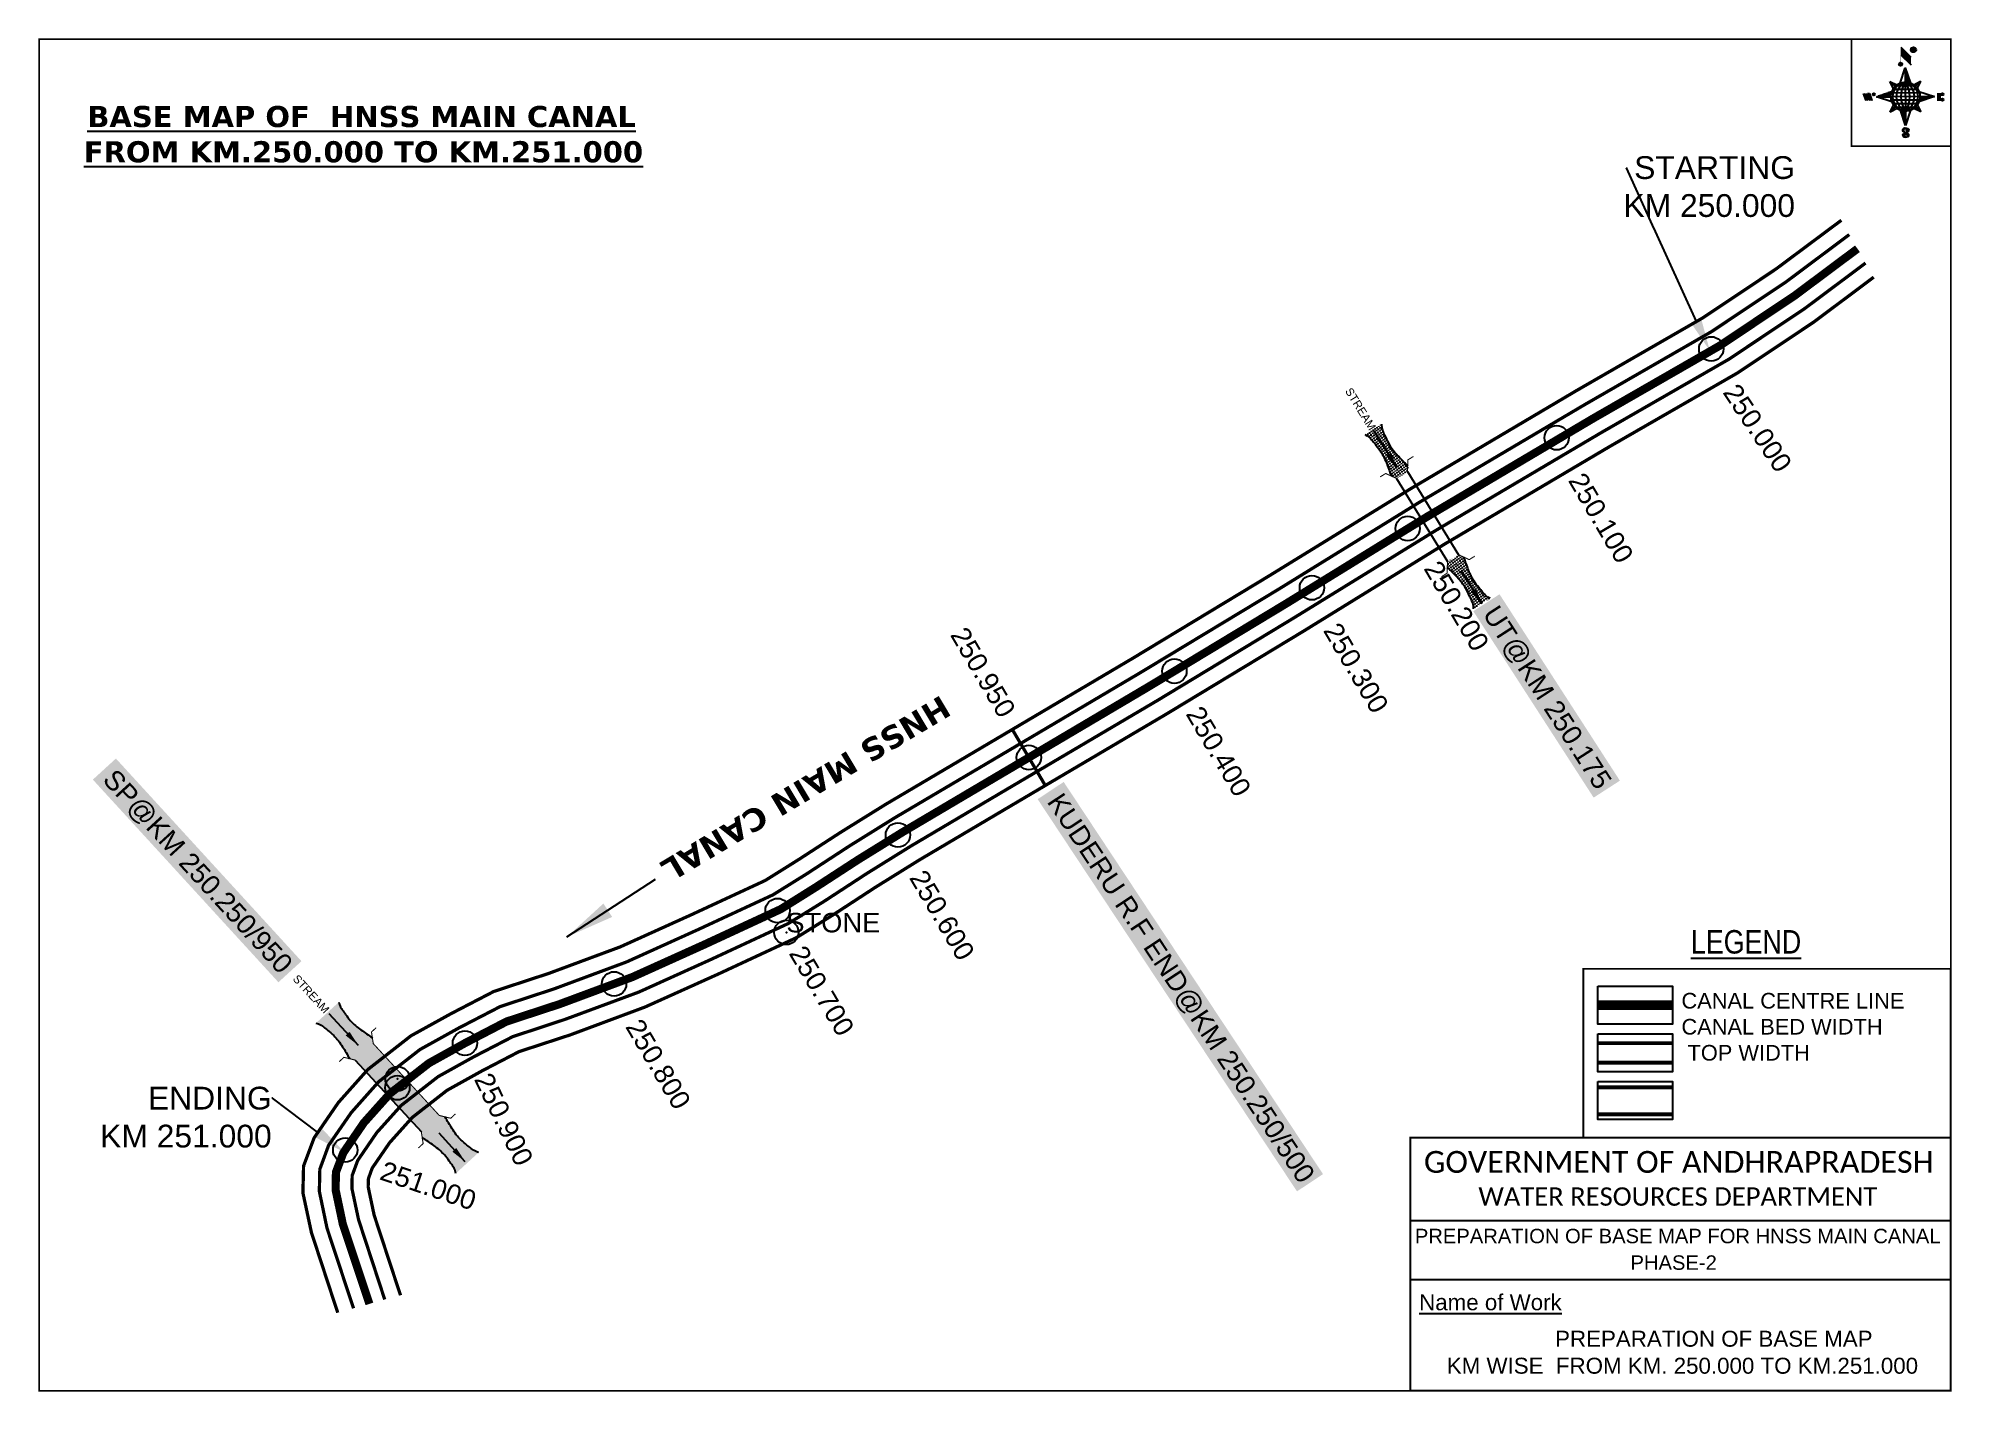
# Model space of a CAD drawing. Header units: inches. Extents: x 757606 to 758782, y 1615301 to 1616133.
import ezdxf
from ezdxf import colors
from ezdxf.entities.mleader import LeaderData, LeaderLine
from ezdxf.enums import TextEntityAlignment as Align
from ezdxf.math import Vec2, Vec3

# ---------------------------------------------------------------- set-up
doc = ezdxf.new("R2010")
doc.units = ezdxf.units.IN
doc.header["$LTSCALE"] = 15
doc.header["$MEASUREMENT"] = 0
doc.header["$PDMODE"] = 32
doc.header["$PDSIZE"] = 15
doc.linetypes.add('HIDDEN2', pattern=[0.1875, 0.125, -0.0625])
for name, color, linetype in [('AQUADUCT', 1, 'Continuous'), ('bord', 1, 'Continuous'), ('CANAL1', 7, 'Continuous'), ('CSMark', 72, 'Continuous'), ('DCBMS', 232, 'Continuous'), ('PAGE', 7, 'Continuous'), ('STRUCTURE', 5, 'Continuous'), ('TEXT', 6, 'Continuous')]:
    doc.layers.add(name, color=color, linetype=linetype)
doc.styles.add('ARIALN', font='ARIALN.TTF')
doc.styles.get("Standard").update_dxf_attribs({"font": 'arial.ttf'})
doc.dimstyles.get("Standard").update_dxf_attribs({"dimtxt": 20, "dimasz": 0.18, "dimexe": 0.18, "dimexo": 0.0625, "dimgap": 0.09, "dimtad": 0, "dimtih": 1, "dimtoh": 1, "dimdec": 4, "dimzin": 0, "dimdsep": 46, "dimtxsty": 'Standard', "dimcen": 0.09, "dimadec": 0, "dimazin": 0, "dimtfac": 1, "dimtdec": 4, "dimtofl": 0, "dimtmove": 0, "dimatfit": 3, "dimfxl": 1, "dimtolj": 1, "dimtzin": 0, "dimarcsym": 0})
pattern_1 = [(267.297113149, (-8720374.938, 50637915.138), (10.5367255337, -0.497431438), [])]
pattern_2 = [(357.297113149, (-8720374.938, 50637915.138), (0.497431438, 10.5367255337), [])]

# ---------------------------------------------------------------- blocks, each defined once
blk = doc.blocks.new('*X26')
at = {"color": 0, "linetype": 'Continuous'}
for p, q in [((6321.6, 240.5), (6322.3, 241.2)), ((6321.6, 240.3), (6322.3, 241)), ((6321.6, 240.1), (6322.3, 240.8)), ((6321.6, 239.9), (6322.4, 240.7)), ((6321.6, 239.8), (6322.4, 240.6)), ((6321.6, 239.6), (6322.5, 240.5)), ((6321.6, 239.4), (6322.5, 240.3)), ((6321.6, 239.2), (6322.6, 240.2)), ((6321.7, 239.1), (6322.6, 240.1)), ((6321.8, 240.8), (6322.4, 241.4)), ((6321.8, 239), (6322.7, 240)), ((6321.8, 239), (6322.8, 239.9)), ((6321.9, 238.9), (6322.9, 239.8)), ((6322, 238.8), (6323, 239.7)), ((6322.1, 241.3), (6322.4, 241.6)), ((6322.1, 238.7), (6323.1, 239.6)), ((6322.2, 238.6), (6323.1, 239.6)), ((6322.3, 238.5), (6323.2, 239.5)), ((6322.4, 238.5), (6323.3, 239.4)), ((6322.5, 238.4), (6323.4, 239.3)), ((6322.7, 238.4), (6323.6, 239.3)), ((6322.8, 238.3), (6323.7, 239.2)), ((6322.9, 238.3), (6323.8, 239.1)), ((6323.1, 238.2), (6323.9, 239.1)), ((6323.2, 238.2), (6324, 239)), ((6323.3, 238.2), (6324.2, 239)), ((6323.5, 238.1), (6324.3, 238.9)), ((6323.7, 238.1), (6324.4, 238.9)), ((6323.8, 238.1), (6324.6, 238.8)), ((6324.1, 238.2), (6324.7, 238.8)), ((6324.3, 238.3), (6324.9, 238.8)), ((6324.6, 238.3), (6325.1, 238.8)), ((6324.8, 238.4), (6325.2, 238.8)), ((6325.1, 238.5), (6325.4, 238.8)), ((6325.4, 238.6), (6325.6, 238.8))]:
    blk.add_line(p, q, dxfattribs=at)
blk = doc.blocks.new('*X25')
at = {"color": 0, "linetype": 'Continuous'}
for p, q in [((6324.4, 240.3), (6324.5, 240.4)), ((6324.6, 240.3), (6324.8, 240.5)), ((6324.7, 240.2), (6325, 240.5)), ((6324.8, 240.2), (6325.2, 240.6)), ((6325, 240.1), (6325.5, 240.6)), ((6325.1, 240.1), (6325.6, 240.6)), ((6325.2, 240), (6325.8, 240.6)), ((6325.3, 240), (6326, 240.6)), ((6325.4, 239.9), (6326.1, 240.6)), ((6325.5, 239.8), (6326.2, 240.5)), ((6325.6, 239.8), (6326.3, 240.5)), ((6325.7, 239.7), (6326.5, 240.4)), ((6325.9, 239.6), (6326.6, 240.3)), ((6326, 239.5), (6326.7, 240.3)), ((6326, 239.4), (6326.8, 240.2)), ((6326.1, 239.3), (6327, 240.2)), ((6326.2, 239.3), (6327.1, 240.1)), ((6326.3, 239.2), (6327.1, 240)), ((6326.4, 239.1), (6327.2, 239.9)), ((6326.5, 239), (6327.3, 239.8)), ((6326.5, 238.9), (6327.4, 239.7)), ((6326.6, 238.8), (6327.5, 239.6)), ((6326.7, 238.7), (6327.5, 239.5)), ((6326.8, 238.6), (6327.6, 239.4)), ((6326.8, 238.5), (6327.7, 239.3)), ((6326.8, 236.5), (6327.4, 237)), ((6326.9, 238.3), (6327.8, 239.2)), ((6326.9, 238.2), (6327.9, 239.1)), ((6326.9, 236.8), (6327.6, 237.4)), ((6327, 238.1), (6327.8, 239)), ((6327, 237.9), (6327.8, 238.8)), ((6327, 237.8), (6327.8, 238.6)), ((6327, 237.6), (6327.8, 238.4)), ((6327, 237.4), (6327.8, 238.2)), ((6327, 237.3), (6327.8, 238)), ((6327, 237.1), (6327.8, 237.9))]:
    blk.add_line(p, q, dxfattribs=at)
blk = doc.blocks.new('H')
at = {"layer": 'bord', "extrusion": (0.000427885, 0.004792, 0.999988)}
h = blk.add_hatch(dxfattribs=at)
h.set_pattern_fill('LINE', color=8, scale=84.387686, angle=-2.7029, style=0)
h.set_pattern_definition(pattern_2)
h.paths.add_polyline_path([(-492, 786, -0.090992), (-448, 775), (-486, 912)])
h = blk.add_hatch(dxfattribs=at)
h.set_pattern_fill('LINE', color=8, scale=84.387686, angle=-92.7029, style=0)
h.set_pattern_definition(pattern_1)
h.paths.add_polyline_path([(-625, 665, -0.090992), (-615, 710), (-751, 671)])
h = blk.add_hatch(dxfattribs=at)
h.set_pattern_fill('LINE', color=8, scale=84.387686, angle=-2.7029, style=0)
h.set_pattern_definition(pattern_2)
h.paths.add_polyline_path([(-504, 533, -0.090992), (-549, 543), (-510, 406)])
h = blk.add_hatch(dxfattribs=at)
h.set_pattern_fill('LINE', color=8, scale=84.387686, angle=-92.7029, style=0)
h.set_pattern_definition(pattern_1)
h.paths.add_polyline_path([(-246, 647), (-372, 653, -0.090992), (-382, 609)])
for p, q in [((-519, 1020, -1217), (-435, 927, -1216)), ((-516, 1087, -1217), (-432, 994, -1217)), ((-538, 774, -1216), (-487, 906, -1216)), ((-487, 906, -1216), (-493, 780, -1216)), ((-487, 906, -1216), (-448, 769, -1216)), ((-865, 701, -1215), (-847, 638, -1215)), ((-847, 700, -1215), (-829, 637, -1215)), ((-829, 699, -1215), (-811, 636, -1215)), ((-829, 699, -1215), (-811, 698, -1215)), ((-811, 698, -1215), (-794, 635, -1215)), ((-752, 665, -1215), (-615, 704, -1215)), ((-627, 794, -1216), (-567, 760, -1216)), ((-627, 794, -1216), (-584, 747, -1215)), ((-599, 731, -1215), (-627, 794, -1216)), ((-421, 753, -1216), (-359, 781, -1216)), ((-359, 781, -1216), (-405, 739, -1216)), ((-359, 781, -1216), (-392, 721, -1215)), ((-379, 693, -1215), (-246, 641, -1215)), ((-213, 669, -1215), (-217, 601, -1215)), ((-752, 665, -1215), (-625, 659, -1215)), ((-619, 614, -1215), (-752, 665, -1215)), ((-639, 526, -1214), (-606, 585, -1215)), ((-639, 526, -1214), (-593, 568, -1215)), ((-577, 553, -1215), (-639, 526, -1214)), ((-511, 400, -1214), (-549, 537, -1214)), ((-460, 533, -1215), (-511, 400, -1214)), ((-505, 527, -1214), (-511, 400, -1214)), ((-371, 513, -1214), (-431, 546, -1215)), ((-371, 513, -1214), (-414, 560, -1215)), ((-399, 576, -1215), (-371, 513, -1214)), ((-246, 641, -1215), (-383, 603, -1215)), ((-373, 647, -1215), (-246, 641, -1215)), ((-197, 600, -1215), (-194, 668, -1215))]:
    blk.add_line(p, q, dxfattribs=at)
at = {"layer": 'bord', "color": 8, "linetype": 'ByBlock', "extrusion": (0.000427885, 0.004792, 0.999988)}
for p, q in [((-375, 679, -1215), (-620, 691, -1215)), ((-386, 711, -1215), (-605, 722, -1215)), ((-411, 744, -1216), (-578, 752, -1216)), ((-493, 780, -1216), (-505, 527, -1214)), ((-373, 647, -1215), (-625, 659, -1215)), ((-378, 616, -1215), (-623, 628, -1215)), ((-392, 585, -1215), (-611, 595, -1215)), ((-420, 555, -1215), (-587, 562, -1215))]:
    blk.add_line(p, q, dxfattribs=at)
at = {"layer": 'bord', "extrusion": (0.000427885, 0.004792, 0.999988), "elevation": -1212}
for points, const_width in [([(-522, 960), (-516, 1093)], 1.61), ([(-434, 933), (-428, 1066)], 1.61), ([(-870, 707), (-846, 706)], 0.642), ([(-829, 643), (-821, 678)], 0.642), ([(-793, 641), (-782, 694)], 0.642), ([(-223, 676), (-174, 673)], 0.706), ([(-829, 643), (-855, 644)], 0.642), ([(-811, 642), (-784, 641)], 0.642), ([(-177, 605), (-226, 607)], 0.706), ([(-195, 645), (-185, 644)], 0.706)]:
    blk.add_lwpolyline(points, dxfattribs=dict(at, const_width=const_width))
for points, const_width in [([(-414, 1073, 1), (-398, 1058, 1)], 22.3), ([(-530, 950, 1), (-520, 939, 1)], 14.8), ([(-776, 697, 1), (-769, 690, 1)], 8.9), ([(-180, 618, 1), (-173, 611, 1)], 9.79), ([(-178, 667, 1), (-171, 660, 1)], 9.79), ([(-490, 362, 1), (-498, 369, 1)], 11.1), ([(-525, 322, 1), (-533, 329, 1)], 11.1)]:
    blk.add_lwpolyline(points, format="xyb", close=True, dxfattribs=dict(at, const_width=const_width))
for points in [[(-537, 317), (-531, 310), (-520, 307), (-505, 307), (-494, 310), (-486, 318), (-487, 326), (-491, 333), (-494, 336), (-503, 341), (-522, 347), (-530, 352), (-534, 355), (-537, 363), (-537, 373), (-530, 381), (-520, 384), (-504, 384), (-493, 380), (-487, 373)], [(-522, 348), (-526, 354), (-528, 361), (-528, 371), (-526, 375), (-521, 381), (-515, 384)], [(-505, 307), (-499, 312), (-497, 319), (-497, 327), (-501, 335), (-509, 343)]]:
    blk.add_lwpolyline(points, dxfattribs=at)
at = {"layer": 'bord', "extrusion": (0.000427885, 0.004792, 0.999988)}
for centre, radius in [((-406, 1065, -1212), 22.3), ((-525, 944, -1212), 14.8), ((-773, 694, -1212), 8.9), ((-498, 659, -1212), 127), ((-177, 615, -1212), 9.79), ((-174, 663, -1212), 9.79), ((-494, 365, -1212), 11.1), ((-529, 325, -1212), 11.1)]:
    blk.add_circle(centre, radius, dxfattribs=at)
at = {"layer": 'bord', "color": 8, "linetype": 'ByBlock', "extrusion": (0.000427885, 0.004792, 0.999988)}
for centre, radius, start, end in [((-482, 658, -1212), 128, 94.9254, 259.6691), ((-437, 656, -1212), 141, 113.2864, 241.308), ((-316, 651, -1212), 222, 142.5892, 212.0053), ((-560, 662, -1212), 141, 293.2864, 61.308), ((-681, 668, -1212), 222, 322.5892, 32.0053), ((-515, 660, -1212), 128, 274.9254, 79.6691)]:
    blk.add_arc(centre, radius, start, end, dxfattribs=at)
at = {"layer": 'bord', "extrusion": (0.000427885, 0.004792, 0.999988)}
for points in [[(-516, 1093, -1212), (-431, 1000, -1212), (-519, 1026, -1212), (-434, 933, -1212)], [(-864, 707, -1212), (-846, 706, -1212), (-846, 644, -1212), (-829, 643, -1212)], [(-829, 705, -1212), (-811, 704, -1212), (-811, 642, -1212), (-793, 641, -1212)], [(-193, 674, -1212), (-197, 606, -1212), (-213, 675, -1212), (-216, 607, -1212)]]:
    blk.add_solid(points, dxfattribs=at)
at = {"layer": 'bord', "extrusion": (0.000427885, 0.004792, 0.999988), "xscale": 7.977342409717546, "yscale": 7.977342408231451, "zscale": 7.977342408476333, "rotation": 138.0840426661453}
for name, p in [('*X25', (38301, -31929, -1212)), ('*X26', (38314, -31951, -1212))]:
    blk.add_blockref(name, p, dxfattribs=at)
blk = doc.blocks.new('SP')
at = {"layer": 'STRUCTURE'}
h = blk.add_hatch(dxfattribs=at)
h.set_pattern_fill('DASH', color=256, scale=8, style=0)
edge = h.paths.add_edge_path()
edge.add_spline(control_points=[(769825.7, 1706742.1), (769825.3, 1706741.8), (769823.8, 1706740.8), (769820.9, 1706740.3), (769817, 1706739.7), (769811.4, 1706738.9), (769804, 1706739.7), (769798.4, 1706741), (769795.6, 1706741.6)], knot_values=[0, 0, 0, 0, 1.613557, 5.24513, 8.624976, 13.470124, 22.190216, 30.746377, 30.746377, 30.746377, 30.746377], degree=3, periodic=0)
edge.add_line((769795.6, 1706741.6), (769792.6, 1706739.6))
edge.add_line((769792.6, 1706739.6), (769732.6, 1706739.6))
edge.add_line((769732.6, 1706739.6), (769729.6, 1706741.6))
edge.add_spline(control_points=[(769729.6, 1706741.6), (769726.9, 1706740.9), (769721.3, 1706739.5), (769713.9, 1706738.5), (769708.3, 1706739.1), (769704.4, 1706739.6), (769701.5, 1706740), (769700, 1706741), (769699.5, 1706741.3)], knot_values=[0, 0, 0, 0, 8.556161, 17.276253, 22.121402, 25.501247, 29.13282, 30.746377, 30.746377, 30.746377, 30.746377], degree=3, periodic=0)
edge.add_line((769699.5, 1706741.3), (769699.5, 1706722.1))
edge.add_spline(control_points=[(769699.5, 1706722.1), (769700, 1706722.4), (769701.4, 1706723.4), (769704.3, 1706724), (769708.2, 1706724.5), (769713.8, 1706725.3), (769721.2, 1706724.5), (769726.8, 1706723.3), (769729.6, 1706722.6)], knot_values=[0, 0, 0, 0, 1.613557, 5.24513, 8.624976, 13.470124, 22.190216, 30.746377, 30.746377, 30.746377, 30.746377], degree=3, periodic=0)
edge.add_line((769729.6, 1706722.6), (769732.6, 1706724.6))
edge.add_line((769732.6, 1706724.6), (769792.6, 1706724.6))
edge.add_line((769792.6, 1706724.6), (769795.6, 1706722.6))
edge.add_spline(control_points=[(769795.6, 1706722.6), (769798.4, 1706723.3), (769803.9, 1706724.8), (769811.3, 1706725.8), (769817, 1706725.1), (769820.9, 1706724.7), (769823.8, 1706724.2), (769825.2, 1706723.3), (769825.7, 1706723)], knot_values=[0, 0, 0, 0, 8.556161, 17.276253, 22.121402, 25.501247, 29.13282, 30.746377, 30.746377, 30.746377, 30.746377], degree=3, periodic=0)
edge.add_line((769825.7, 1706723), (769825.7, 1706742.1))
h.paths.add_polyline_path([(769764.2, 1706732.1, -1), (769761.1, 1706732.1, -1)], flags=0)
h.paths.add_polyline_path([(769761.1, 1706732.1, 1), (769764.2, 1706732.1, 1)], flags=16)
at = {"layer": 'STRUCTURE', "const_width": 0.628}
for points in [[(769726.6, 1706747.6), (769726.6, 1706743.6), (769732.6, 1706739.6), (769792.6, 1706739.6), (769798.6, 1706743.6), (769798.6, 1706747.6)], [(769726.6, 1706716.6), (769726.6, 1706720.6), (769732.6, 1706724.6), (769792.6, 1706724.6), (769798.6, 1706720.6), (769798.6, 1706716.6)]]:
    blk.add_lwpolyline(points, dxfattribs=at)
at = {"layer": 'STRUCTURE', "color": 3}
blk.add_lwpolyline([(769732.6, 1706724.6), (769792.6, 1706724.6)], dxfattribs=at)
blk.add_lwpolyline([(769732.6, 1706724.6), (769792.6, 1706724.6)], dxfattribs=at)
at = {"layer": 'STRUCTURE', "color": 0}
blk.add_circle((769762.6, 1706732.1), 1.55, dxfattribs=at)
at = {"layer": 'STRUCTURE'}
for points in [[(769699.5, 1706741.3), (769700.9, 1706740.5), (769704.4, 1706739.6), (769707.8, 1706739.2), (769712.6, 1706738.8), (769721.3, 1706739.7), (769729.6, 1706741.6)], [(769825.7, 1706742.1), (769824.3, 1706741.3), (769820.8, 1706740.3), (769817.5, 1706739.8), (769812.7, 1706739.2), (769804, 1706739.9), (769795.6, 1706741.6)], [(769699.5, 1706722.1), (769700.9, 1706723), (769704.4, 1706724), (769707.7, 1706724.5), (769712.5, 1706725), (769721.2, 1706724.4), (769729.6, 1706722.6)], [(769825.7, 1706723), (769824.3, 1706723.8), (769820.8, 1706724.7), (769817.4, 1706725.1), (769812.6, 1706725.5), (769803.9, 1706724.6), (769795.6, 1706722.6)]]:
    blk.add_spline(points, degree=3, dxfattribs=at)
at = {"layer": 'STRUCTURE', "color": 0}
blk.add_text('STREAM', height=5, dxfattribs=at).set_placement((769684.3, 1706732.1), align=Align.MIDDLE_CENTER)
for points in [[(769727.4, 1706732.1), (769700.8, 1706732.1)], [(769824.4, 1706732.1), (769800.5, 1706732.1)]]:
    blk.add_leader(points, dimstyle='Standard', override={"dimasz": 10, "dimgap": 0.09, "dimtad": 0}, dxfattribs=at)
blk = doc.blocks.new('UT')
at = {"layer": 'STRUCTURE'}
h = blk.add_hatch(dxfattribs=at)
h.set_pattern_fill('DASH', color=150, scale=8, angle=-39.6278, style=0)
h.set_pattern_definition([(320.372247933, (-4370.464, -6260.8811), (1.40800153113, 0.132407282), [1, -1])])
h.paths.add_polyline_path([(765163, 1700681.9), (765165.6, 1700680.6), (765167.2, 1700680.3), (765169.1, 1700680), (765172.4, 1700679.6), (765176.4, 1700679.3), (765179.5, 1700679.5), (765183.1, 1700679.9), (765187.7, 1700680.9), (765188.9, 1700681.2), (765193.1, 1700682.2), (765196.1, 1700680.2), (765196.1, 1700672.2), (765193.1, 1700670.2), (765190.5, 1700670.8), (765188.1, 1700671.3), (765185.5, 1700671.8), (765183.6, 1700672.1), (765181, 1700672.5), (765180.3, 1700672.5), (765178.5, 1700672.6), (765176.7, 1700672.6), (765174.6, 1700672.5), (765172.5, 1700672.3), (765170.4, 1700672), (765168.5, 1700671.7), (765166.1, 1700671.2), (765165, 1700670.8), (765163, 1700669.7)])
h.paths.add_polyline_path([(765259.1, 1700682.2), (765256.1, 1700680.2), (765256.1, 1700672.2), (765259.1, 1700670.2), (765261.9, 1700671), (765264.4, 1700671.6), (765266.4, 1700672), (765269.1, 1700672.5), (765272.7, 1700673), (765276.1, 1700673.1), (765278.6, 1700672.9), (765281.2, 1700672.7), (765283.9, 1700672.3), (765286.4, 1700671.9), (765288, 1700671.3), (765289.2, 1700670.6), (765289.1, 1700682.7), (765287.6, 1700681.8), (765285.7, 1700681.2), (765283, 1700680.7), (765281.2, 1700680.4), (765276.7, 1700679.9), (765272.7, 1700679.9), (765268.7, 1700680.3), (765264.8, 1700681), (765261.2, 1700681.7)])
at = {"layer": 'STRUCTURE', "color": 150, "const_width": 0.628}
for points in [[(765190.1, 1700688.2), (765190.1, 1700684.2), (765196.1, 1700680.2), (765256.1, 1700680.2), (765262.1, 1700684.2), (765262.1, 1700688.2)], [(765190.1, 1700664.2), (765190.1, 1700668.2), (765196.1, 1700672.2), (765256.1, 1700672.2), (765262.1, 1700668.2), (765262.1, 1700664.2)]]:
    blk.add_lwpolyline(points, dxfattribs=at)
at = {"layer": 'STRUCTURE', "color": 150}
for points in [[(765196.1, 1700680.2), (765256.1, 1700680.2)], [(765196.1, 1700672.2), (765256.1, 1700672.2)], [(765196.1, 1700672.2), (765256.1, 1700672.2)]]:
    blk.add_lwpolyline(points, dxfattribs=at)
at = {"layer": 'STRUCTURE', "color": 0}
blk.add_circle((765226.1, 1700676.2), 1.89, dxfattribs=at)
at = {"layer": 'STRUCTURE', "color": 150}
for points in [[(765163, 1700681.9), (765164.4, 1700681.1), (765167.9, 1700680.2), (765171.2, 1700679.8), (765176.1, 1700679.4), (765184.7, 1700680.3), (765193.1, 1700682.2)], [(765289.1, 1700682.7), (765287.8, 1700681.9), (765284.3, 1700680.9), (765280.9, 1700680.4), (765276.1, 1700679.8), (765267.4, 1700680.5), (765259.1, 1700682.2)], [(765163, 1700669.7), (765164.3, 1700670.6), (765167.8, 1700671.6), (765171.2, 1700672.1), (765176, 1700672.6), (765184.7, 1700672), (765193.1, 1700670.2)], [(765289.2, 1700670.6), (765287.8, 1700671.4), (765284.2, 1700672.3), (765280.9, 1700672.7), (765276.1, 1700673.1), (765267.4, 1700672.2), (765259.1, 1700670.2)]]:
    blk.add_spline(points, degree=3, dxfattribs=at)
at = {"layer": 'STRUCTURE', "color": 0}
blk.add_text('STREAM', height=5, dxfattribs=at).set_placement((765148.2, 1700675.8), align=Align.MIDDLE_CENTER)
for points in [[(765190.9, 1700676), (765164.2, 1700675.8)], [(765289.3, 1700676.7), (765265.4, 1700676.4)]]:
    blk.add_leader(points, dimstyle='Standard', override={"dimasz": 10, "dimgap": 0.09, "dimtad": 0}, dxfattribs=at)

msp = doc.modelspace()

# ---------------------------------------------------------------- linework, layer by layer
at = {"layer": 'CANAL1', "color": 200, "const_width": 2}
for points in [[(758714.6, 1616020.8), (758674.5, 1615990.9), (758629.6, 1615960.9), (758551.8, 1615916.1), (758449.9, 1615855.8), (758363, 1615802.3), (758279.1, 1615751.6), (758185.4, 1615696.2), (758127.2, 1615661.8), (758099.2, 1615644.4), (758073.3, 1615627.6), (758053, 1615614.9), (758007.7, 1615593.9), (757963.9, 1615574.1), (757920, 1615557.8), (757886.2, 1615546.7), (757859.8, 1615533), (757835.2, 1615519.4), (757808.6, 1615498.6), (757790.6, 1615478.4), (757775.7, 1615456.7), (757769.2, 1615439.4), (757768.8, 1615422.9), (757774, 1615398.6), (757790.2, 1615349.2)], [(758734.5, 1615985.8), (758697.6, 1615958.2), (758650.7, 1615926.9), (758572, 1615881.6), (758470.5, 1615821.6), (758383.8, 1615768.1), (758299.6, 1615717.2), (758205.7, 1615661.8), (758147.9, 1615627.6), (758120.7, 1615610.7), (758094.8, 1615593.8), (758072.1, 1615579.7), (758024.4, 1615557.5), (757979.1, 1615537.1), (757933.2, 1615520), (757901.7, 1615509.7), (757878.8, 1615497.8), (757857.4, 1615485.9), (757836, 1615469.2), (757822.1, 1615453.7), (757811.4, 1615438.1), (757809.1, 1615431.7), (757808.9, 1615426.6), (757812.6, 1615409.1), (757828.8, 1615359.9)]]:
    msp.add_lwpolyline(points, dxfattribs=at)
at = {"layer": 'CANAL1', "color": 5, "const_width": 2}
for points in [[(758719.5, 1616012), (758680.3, 1615982.7), (758634.9, 1615952.4), (758556.9, 1615907.5), (758455, 1615847.3), (758368.2, 1615793.7), (758284.2, 1615743), (758190.5, 1615687.6), (758132.4, 1615653.3), (758104.6, 1615636), (758078.7, 1615619.1), (758057.8, 1615606.1), (758011.9, 1615584.8), (757967.7, 1615564.8), (757923.3, 1615548.3), (757890.1, 1615537.4), (757864.6, 1615524.2), (757840.8, 1615511), (757815.4, 1615491.2), (757798.5, 1615472.2), (757784.6, 1615452.1), (757779.2, 1615437.4), (757778.9, 1615423.8), (757783.6, 1615401.2), (757799.9, 1615351.9)], [(758729.5, 1615994.5), (758691.9, 1615966.4), (758645.5, 1615935.4), (758566.9, 1615890.2), (758465.4, 1615830.2), (758378.6, 1615776.7), (758294.5, 1615725.8), (758200.6, 1615670.4), (758142.8, 1615636.2), (758115.3, 1615619.1), (758089.4, 1615602.2), (758067.3, 1615588.5), (758020.2, 1615566.6), (757975.3, 1615546.3), (757929.9, 1615529.5), (757897.8, 1615518.9), (757874, 1615506.6), (757851.9, 1615494.3), (757829.2, 1615476.6), (757814.2, 1615459.9), (757802.5, 1615442.8), (757799.1, 1615433.6), (757798.9, 1615425.7), (757803, 1615406.4), (757819.1, 1615357.3)]]:
    msp.add_lwpolyline(points, dxfattribs=at)
at = {"layer": 'CANAL1', "color": 1, "linetype": 'HIDDEN2', "ltscale": 8, "const_width": 5}
msp.add_lwpolyline([(758724.5, 1616003.3), (758686.1, 1615974.6), (758640.2, 1615943.9), (758561.9, 1615898.9), (758460.2, 1615838.7), (758438.9, 1615825.6), (758373.4, 1615785.2), (758289.3, 1615734.4), (758215.1, 1615690.5), (758195.6, 1615679), (758137.6, 1615644.7), (758110, 1615627.6), (758084, 1615610.7), (758062.6, 1615597.3), (758016, 1615575.7), (757971.5, 1615555.6), (757926.6, 1615538.9), (757894, 1615528.2), (757868.6, 1615515), (757846.3, 1615502.6), (757826.9, 1615487.5), (757822.3, 1615483.9), (757806.3, 1615466), (757794.8, 1615449.2), (757793.6, 1615447.4), (757789.1, 1615435.5), (757788.9, 1615424.7), (757793.3, 1615403.8), (757809.7, 1615354.6)], dxfattribs=at)
at = {"layer": 'CANAL1', "color": 84, "const_width": 2}
msp.add_lwpolyline([(758204.9, 1615707.8), (758225.2, 1615673.3)], dxfattribs=at)
at = {"layer": 'CANAL1', "color": 1, "linetype": 'HIDDEN2', "ltscale": 100, "const_width": 6, "elevation": -0.4}
msp.add_lwpolyline([(758610.9, 1615538.2), (758564.8, 1615538.2)], dxfattribs=at)
at = {"layer": 'CANAL1', "color": 5, "const_width": 2.4, "elevation": -0.4}
for points in [[(758610.9, 1615514.9), (758564.8, 1615514.9)], [(758610.9, 1615502.9), (758564.8, 1615502.9)]]:
    msp.add_lwpolyline(points, dxfattribs=at)
at = {"layer": 'CANAL1', "color": 200, "const_width": 2.4, "elevation": -0.4}
for points in [[(758610.9, 1615487.7), (758564.8, 1615487.7)], [(758610.9, 1615471.2), (758564.8, 1615471.2)]]:
    msp.add_lwpolyline(points, dxfattribs=at)
at = {"layer": 'CSMark', "color": 3}
for p in [(758634.6, 1615941.7), (758539.6, 1615887.1), (758448, 1615831.3), (758389.1, 1615794.9), (758304.6, 1615743.6), (758215.1, 1615690.5), (758134.6, 1615642.9), (758060.6, 1615596.4), (757960.1, 1615551.3), (757868.4, 1615514.9), (757826.9, 1615487.5), (757794.8, 1615449.2)]:
    msp.add_point(p, dxfattribs=at)
at = {"layer": 'CSMark', "color": 2}
for p in [(758066, 1615583), (757827, 1615493)]:
    msp.add_point(p, dxfattribs=at)
at = {"layer": 'PAGE', "const_width": 1}
msp.add_lwpolyline([(757606.6, 1615301.2), (758781.9, 1615301.2), (758781.9, 1616132.2), (757606.6, 1616132.2), (757606.6, 1615301.2)], dxfattribs=at)
at = {"layer": 'PAGE'}
for points, const_width in [([(758781.9, 1616132.2), (758720.8, 1616132.2), (758720.8, 1616066.4), (758781.9, 1616066.4)], 1), ([(758556, 1615560.6), (758781.9, 1615560.6), (758781.9, 1615456.8), (758556, 1615456.8)], 1.2), ([(758449.7, 1615456.8), (758781.9, 1615456.8), (758781.9, 1615301.2), (758449.7, 1615301.2)], 1.2)]:
    msp.add_lwpolyline(points, close=True, dxfattribs=dict(at, const_width=const_width))
at = {"layer": 'PAGE', "elevation": -0.4}
for points in [[(758564.8, 1615550), (758610.9, 1615550), (758610.9, 1615526.5), (758564.8, 1615526.5)], [(758564.8, 1615520.7), (758610.9, 1615520.7), (758610.9, 1615497.2), (758564.8, 1615497.2)], [(758564.8, 1615491.4), (758610.9, 1615491.4), (758610.9, 1615467.9), (758564.8, 1615467.9)]]:
    msp.add_lwpolyline(points, close=True, dxfattribs=at)
at = {"layer": 'PAGE'}
for points in [[(758449.7, 1615405.9), (758781.9, 1615405.9)], [(758449.7, 1615369.5), (758781.9, 1615369.5)]]:
    msp.add_lwpolyline(points, dxfattribs=at)

# ---------------------------------------------------------------- block references
at = {"layer": 'AQUADUCT', "color": 1, "xscale": 0.0703495379661093, "yscale": 0.07034953800030053, "zscale": 0.07034953795990817, "rotation": 3.078330607406165}
msp.add_blockref('H', (758791.5, 1616052.8, 85.4), dxfattribs=at)
at = {"layer": 'STRUCTURE', "color": 0}
for name, p, rotation in [('UT', (-1091093.6, 1377047.1), 301.582183291214), ('SP', (-1019813.7, 1027726.4), 312.5721213863611)]:
    msp.add_blockref(name, p, dxfattribs=dict(at, rotation=rotation))

# ---------------------------------------------------------------- texts
at = {"layer": 'CANAL1', "insert": (758169.2, 1615717.7), "char_height": 14, "width": 205.129, "attachment_point": 1, "rotation": 210.8481}
msp.add_mtext('\\pi0.96322;{\\fVerdana|b1|i0|c0|p34;HNSS MAIN CANAL}', dxfattribs=at)
at = {"layer": 'CSMark', "color": 1}
for s, rotation, p in [('250.000', 303.7592, (758646.3, 1615918.3)), ('250.100', 300.5915, (758551.5, 1615863.9)), ('250.950', 300.5915, (758171.6, 1615769)), ('250.300', 300.5915, (758400.9, 1615771.7)), ('250.400', 300.5915, (758316.4, 1615720.4)), ('250.600', 300.5915, (758146.4, 1615619.7)), ('250.700', 300.5915, (758072.4, 1615573.2)), ('250.800', 300.5915, (757971.9, 1615528.1)), ('251.000', 341.3013, (757817.2, 1615437))]:
    msp.add_text(s, height=12, rotation=rotation, dxfattribs=at).set_placement(p, align=Align.MIDDLE_LEFT)
at = {"layer": 'CSMark', "color": 3}
for s, rotation, p in [('250.200', 300.5915, (758462.7, 1615809.8)), ('250.900', 295.7235, (757879.2, 1615495.4))]:
    msp.add_text(s, height=12, rotation=rotation, dxfattribs=at).set_placement(p, align=Align.MIDDLE_LEFT)
at = {"layer": 'CSMark', "color": 2}
msp.add_text('STONE', height=12, dxfattribs=at).set_placement((758066, 1615583))
at = {"layer": 'PAGE', "extrusion": (0.000201441, 0.004807, 0.999988), "style": 'ARIALN'}
msp.add_text('%%ULEGEND', height=14.4, rotation=359.9999, dxfattribs=at).set_placement((758656, 1615557.8, 7918.6), align=Align.MIDDLE)
at = {"layer": 'PAGE', "extrusion": (0.000201441, 0.004807, 0.999988)}
for s, height, p in [('PREPARATION OF BASE MAP FOR HNSS MAIN CANAL', 8.878, (758452.4, 1615372.5, 7917.7)), ('%%UName of Work', 9.822, (758455, 1615331.3, 7916.4))]:
    msp.add_text(s, height=height, rotation=359.9999, dxfattribs=at).set_placement(p)
for s, height, p in [('PHASE-2', 8.88, (758611.5, 1615360.6, 7917.6)), ('PREPARATION OF BASE MAP', 9.822, (758636.2, 1615313.8, 7916.4)), ('KM WISE  FROM KM. 250.000 TO KM.251.000', 9.822, (758616.9, 1615297.2, 7916.4))]:
    msp.add_text(s, height=height, rotation=359.9999, dxfattribs=at).set_placement(p, align=Align.MIDDLE_CENTER)
at = {"layer": 'PAGE', "extrusion": (0.000201441, 0.004807, 0.999988), "attachment_point": 1, "text_direction": (1, -1e-06, -0.000201)}
for s, insert, char_height, width in [('CANAL CENTRE LINE CANAL BED WIDTH {\\H2.3717x; }\\P TOP WIDTH{\\H1.9152x; }', (758616.3, 1615545.8, -0.4), 9.6, 168.926), ('\\pi3.5885;{\\fCalibri|b0|i0|c0|p34;\\H1.3333x;GOVERNMENT OF ANDHRAPRADESH\\P\\pi37.073;\\H0.83998x;WATER RESOURCES DEPARTMENT}', (758454.4, 1615448.6, -1.3), 10.059, 321.276)]:
    msp.add_mtext(s, dxfattribs=dict(at, insert=insert, char_height=char_height, width=width))
at = {"layer": 'STRUCTURE', "color": 5, "char_height": 12, "attachment_point": 1, "bg_fill": 1, "box_fill_scale": 1.3, "bg_fill_color": 7, "bg_fill_true_color": 16777215, "bg_fill_transparency": 4390977}
for s, insert, width, rotation in [('\\pi0.71894;UT@KM 250.175', (758503.4, 1615785.9), 129.214, 302.8435), ('\\pi0.43653;SP@KM 250.250/950', (757653.6, 1615684.8), 161.727, 312.4801), ('\\pi0.67392;KUDERU R.F END@KM 250.250/500', (758235.5, 1615670.5), 281.866, 303.4744)]:
    msp.add_mtext(s, dxfattribs=dict(at, insert=insert, width=width, rotation=rotation))
at = {"layer": 'TEXT', "color": 1, "insert": (757614.5, 1616091.1), "char_height": 13, "width": 379.826, "attachment_point": 1}
msp.add_mtext('\\pi21.755;{\\fVerdana|b1|i0|c0|p34;\\LBASE MAP OF  HNSS MAIN CANAL \\P\\pi19.564;FROM KM.250.000 TO KM.251.000}', dxfattribs=at)

# ---------------------------------------------------------------- leaders
at = {"layer": 'CANAL1'}
msp.add_leader([(757931.1, 1615580.2), (757985.6, 1615615.8)], dimstyle='Standard', override={"dimasz": 30, "dimgap": 0.09, "dimtad": 0}, dxfattribs=at)

# ---------------------------------------------------------------- next in the draw order: leaders
at = {"layer": 'DCBMS', "color": 5}
ml = msp.add_multileader_mtext('Standard', dxfattribs=at)
ml.set_content('STARTING  \\PKM 250.000', color=5)
ml.set_leader_properties()
ml.build(insert=Vec2(0, 0))
ml.multileader.update_dxf_attribs({"dogleg_length": 0.36, "arrow_head_size": 20})
ctx = ml.context
ctx.base_point, ctx.char_height, ctx.arrow_head_size, ctx.landing_gap_size, ctx.plane_origin = Vec3(758582.9, 1616053.1), 14, 20, 0.09, Vec3(758726.6, 1616265.4)
ctx.text_align_type = 2
notes = []
notes.append((ctx, [(1, (1, 1, 0), (758582.6, 1616053.1), (1, 0), 0.36, [(0, [(758633.8, 1615940.4)], 0, [])])]))
ctx.mtext.insert, ctx.mtext.width, ctx.mtext.alignment, ctx.mtext.flow_direction = Vec3(758686.1, 1616060.2), 109.049, 3, 5
ctx.mtext.has_bg_fill, ctx.mtext.bg_color, ctx.mtext.bg_scale_factor, ctx.mtext.bg_transparency, ctx.mtext.use_window_bg_color = 1, -1027028792, 1.5, 0, 1
ml = msp.add_multileader_mtext('Standard', dxfattribs=at)
ml.set_content('ENDING \\PKM 251.000', color=5)
ml.set_leader_properties()
ml.build(insert=Vec2(0, 0))
ml.multileader.update_dxf_attribs({"dogleg_length": 0.36, "arrow_head_size": 20})
ctx = ml.context
ctx.base_point, ctx.char_height, ctx.arrow_head_size, ctx.landing_gap_size, ctx.plane_origin = Vec3(757646.5, 1615481), 14, 20, 0.09, Vec3(757790.1, 1615693.3)
ctx.text_align_type = 2
notes.append((ctx, [(0, (1, 1, 0), (757750.1, 1615481), (-1, 0), 0.36, [(0, [(757794.6, 1615447.6)], 0, [])])]))
ctx.mtext.insert, ctx.mtext.width, ctx.mtext.alignment, ctx.mtext.flow_direction = Vec3(757749.6, 1615488.1), 109.049, 3, 5
ctx.mtext.has_bg_fill, ctx.mtext.bg_color, ctx.mtext.bg_scale_factor, ctx.mtext.bg_transparency, ctx.mtext.use_window_bg_color = 1, -1027028792, 1.5, 0, 1
for ctx, leaders in notes:
    for number, flags, end, landing, length, lines in leaders:
        leader = LeaderData()
        leader.index, (leader.has_last_leader_line, leader.has_dogleg_vector, leader.attachment_direction) = number, flags
        leader.last_leader_point, leader.dogleg_vector, leader.dogleg_length = Vec3(end), Vec3(landing), length
        for number, points, colour, breaks in lines:
            line = LeaderLine()
            line.index, line.vertices, line.color, line.breaks = number, Vec3.list(points), colors.encode_raw_color(colour), breaks
            leader.lines.append(line)
        ctx.leaders.append(leader)

doc.saveas('drawing.dxf')
